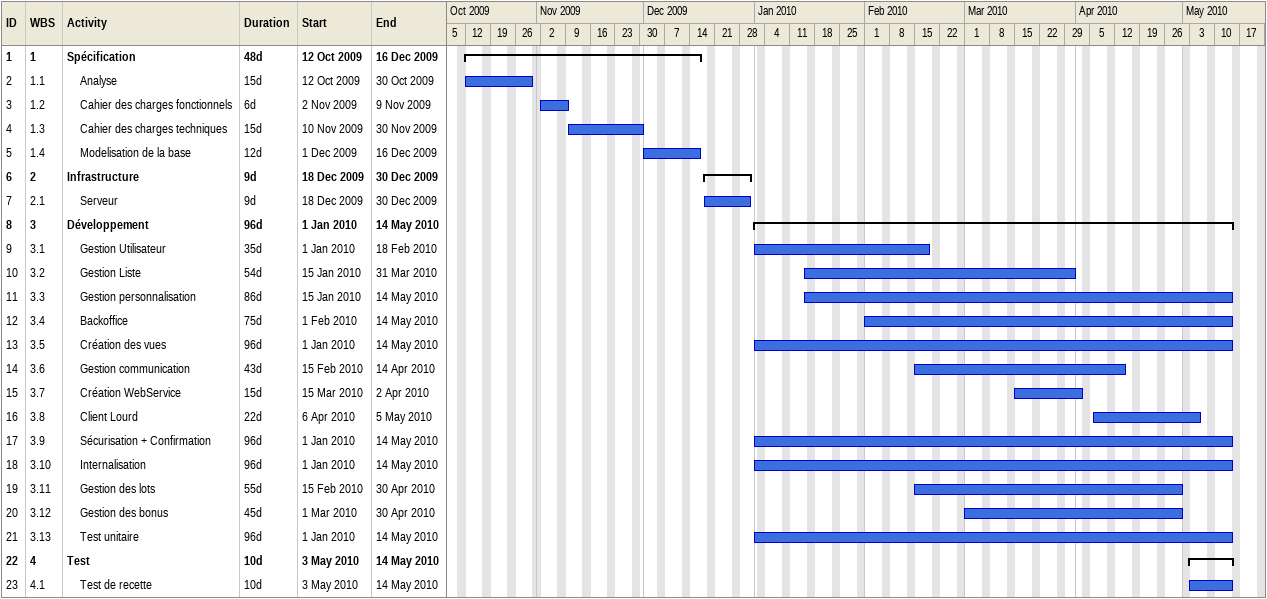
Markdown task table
| ID | WBS | Task | Duration | Start | Finish |
|---|---|---|---|---|---|
| 1 | 1 | **Spécification** | 48d | 2009-10-12 | 2009-12-16 |
| 2 | 1.1 | Analyse | 15d | 2009-10-12 | 2009-10-30 |
| 3 | 1.2 | Cahier des charges fonctionnels | 6d | 2009-11-02 | 2009-11-09 |
| 4 | 1.3 | Cahier des charges techniques | 15d | 2009-11-10 | 2009-11-30 |
| 5 | 1.4 | Modelisation de la base | 12d | 2009-12-01 | 2009-12-16 |
| 6 | 2 | **Infrastructure** | 9d | 2009-12-18 | 2009-12-30 |
| 7 | 2.1 | Serveur | 9d | 2009-12-18 | 2009-12-30 |
| 8 | 3 | **Développement** | 96d | 2010-01-01 | 2010-05-14 |
| 9 | 3.1 | Gestion Utilisateur | 35d | 2010-01-01 | 2010-02-18 |
| 10 | 3.2 | Gestion Liste | 54d | 2010-01-15 | 2010-03-31 |
| 11 | 3.3 | Gestion personnalisation | 86d | 2010-01-15 | 2010-05-14 |
| 12 | 3.4 | Backoffice | 75d | 2010-02-01 | 2010-05-14 |
| 13 | 3.5 | Création des vues | 96d | 2010-01-01 | 2010-05-14 |
| 14 | 3.6 | Gestion communication | 43d | 2010-02-15 | 2010-04-14 |
| 15 | 3.7 | Création WebService | 15d | 2010-03-15 | 2010-04-02 |
| 16 | 3.8 | Client Lourd | 22d | 2010-04-06 | 2010-05-05 |
| 17 | 3.9 | Sécurisation + Confirmation | 96d | 2010-01-01 | 2010-05-14 |
| 18 | 3.10 | Internalisation | 96d | 2010-01-01 | 2010-05-14 |
| 19 | 3.11 | Gestion des lots | 55d | 2010-02-15 | 2010-04-30 |
| 20 | 3.12 | Gestion des bonus | 45d | 2010-03-01 | 2010-04-30 |
| 21 | 3.13 | Test unitaire | 96d | 2010-01-01 | 2010-05-14 |
| 22 | 4 | **Test** | 10d | 2010-05-03 | 2010-05-14 |
| 23 | 4.1 | Test de recette | 10d | 2010-05-03 | 2010-05-14 |
